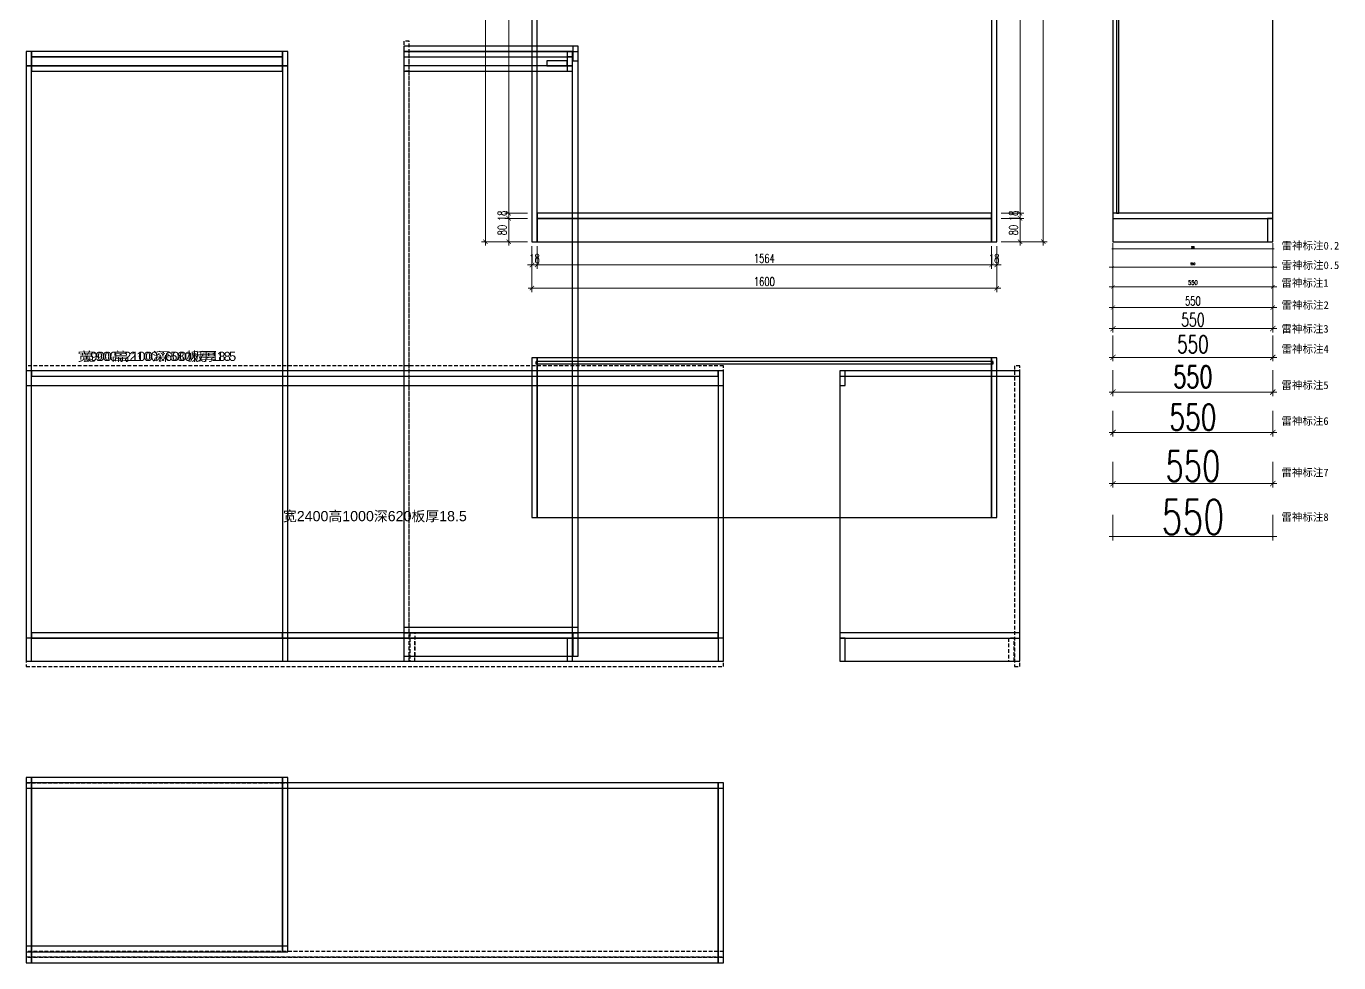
# Model space of a CAD drawing. Header units: millimetres. Extents: x 0 to 4518, y -1038 to 4047.
# Drawn here: x 0 to 4518, y -1038 to 2187 of the extents above; entities that cross this region are included whole.
import ezdxf
from ezdxf.enums import TextEntityAlignment as Align

# ---------------------------------------------------------------- set-up
doc = ezdxf.new("R2010")
doc.units = ezdxf.units.MM
doc.linetypes.add('DASHED', pattern=[19.05, 12.7, -6.35])
doc.linetypes.add('HIDDEN', pattern=[0.375, 0.25, -0.125])
for name, color, linetype in [('0-柜体文字', 1, 'Continuous'), ('0-柜体结构', 1, 'Continuous'), ('0-柜体虚线', 1, 'DASHED'), ('0-柜体辅助图', 1, 'Continuous'), ('0-标注', 7, 'Continuous'), ('S-DIM', 7, 'Continuous'), ('五金虚线', 8, 'Continuous'), ('柜体结构', 7, 'Continuous')]:
    doc.layers.add(name, color=color, linetype=linetype)
doc.styles.add('DIMTEXT', font='simplex.shx', dxfattribs={"width": 0.7, "bigfont": 'gbcbig.shx'})
doc.styles.get("Standard").update_dxf_attribs({"font": 'arial.ttf'})
doc.dimstyles.new('雷神标注0.2', dxfattribs={"dimscale": 5, "dimtxt": 1, "dimasz": 0.2, "dimexe": 0.9, "dimexo": 1, "dimgap": 0.5, "dimtad": 1, "dimdec": 0, "dimzin": 13, "dimdsep": 46, "dimtxsty": 'DIMTEXT', "dimblk1": 'ARCHTICK', "dimblk2": 'ARCHTICK', "dimsah": 1, "dimcen": 2, "dimdle": 0.9, "dimclrd": 1, "dimclre": 1, "dimclrt": 1, "dimadec": 1, "dimazin": 0, "dimtfac": 1, "dimtdec": 0, "dimtix": 1, "dimtmove": 1, "dimatfit": 3, "dimfxl": 5, "dimfxlon": 1, "dimtolj": 1, "dimtzin": 13, "dimlwd": 5, "dimlwe": 5, "dimarcsym": 0})
doc.dimstyles.new('雷神标注0.5', dxfattribs={"dimscale": 15, "dimtxt": 0.5, "dimasz": 0.5, "dimexe": 0.9, "dimexo": 1, "dimgap": 0.5, "dimtad": 1, "dimdec": 0, "dimzin": 13, "dimdsep": 46, "dimtxsty": 'DIMTEXT', "dimblk1": 'ARCHTICK', "dimblk2": 'ARCHTICK', "dimsah": 1, "dimcen": 2, "dimdle": 0.9, "dimclrd": 1, "dimclre": 1, "dimclrt": 1, "dimadec": 1, "dimazin": 0, "dimtfac": 1, "dimtdec": 0, "dimtix": 1, "dimtmove": 1, "dimatfit": 3, "dimfxl": 5, "dimfxlon": 1, "dimtolj": 1, "dimtzin": 13, "dimlwd": 5, "dimlwe": 5, "dimarcsym": 0})
doc.dimstyles.new('雷神标注1', dxfattribs={"dimscale": 15, "dimtxt": 1, "dimasz": 0.8, "dimexe": 0.9, "dimexo": 1, "dimgap": 0.5, "dimtad": 1, "dimtoh": 1, "dimdec": 0, "dimzin": 13, "dimdsep": 46, "dimtxsty": 'DIMTEXT', "dimblk1": 'ARCHTICK', "dimblk2": 'ARCHTICK', "dimsah": 1, "dimcen": 2, "dimdle": 0.9, "dimclrd": 1, "dimclre": 1, "dimclrt": 1, "dimadec": 1, "dimazin": 0, "dimtfac": 1, "dimtdec": 0, "dimtmove": 1, "dimatfit": 3, "dimfxl": 5, "dimfxlon": 1, "dimtolj": 1, "dimtzin": 13, "dimlwd": 5, "dimlwe": 5, "dimarcsym": 0})
doc.dimstyles.new('雷神标注2', dxfattribs={"dimscale": 15, "dimtxt": 2, "dimasz": 1, "dimexe": 0.9, "dimexo": 1, "dimgap": 0.5, "dimtad": 1, "dimdec": 0, "dimzin": 13, "dimdsep": 46, "dimtxsty": 'DIMTEXT', "dimblk1": 'ARCHTICK', "dimblk2": 'ARCHTICK', "dimsah": 1, "dimcen": 2, "dimdle": 0.9, "dimclrd": 1, "dimclre": 1, "dimclrt": 1, "dimadec": 1, "dimazin": 0, "dimtfac": 1, "dimtdec": 0, "dimtix": 1, "dimtmove": 1, "dimatfit": 3, "dimfxl": 5, "dimfxlon": 1, "dimtolj": 1, "dimtzin": 13, "dimlwd": 5, "dimlwe": 5, "dimarcsym": 0})
doc.dimstyles.new('雷神标注3', dxfattribs={"dimscale": 15, "dimtxt": 3, "dimasz": 1.2, "dimexe": 0.9, "dimexo": 1, "dimgap": 0.5, "dimtad": 1, "dimdec": 0, "dimzin": 13, "dimdsep": 46, "dimtxsty": 'DIMTEXT', "dimblk1": 'ARCHTICK', "dimblk2": 'ARCHTICK', "dimsah": 1, "dimcen": 2, "dimdle": 0.9, "dimclrd": 1, "dimclre": 1, "dimclrt": 1, "dimadec": 1, "dimazin": 0, "dimtfac": 1, "dimtdec": 0, "dimtix": 1, "dimtmove": 1, "dimatfit": 3, "dimfxl": 5, "dimfxlon": 1, "dimtolj": 1, "dimtzin": 13, "dimlwd": 5, "dimlwe": 5, "dimarcsym": 0})
doc.dimstyles.new('雷神标注4', dxfattribs={"dimscale": 15, "dimtxt": 4, "dimasz": 1.2, "dimexe": 0.9, "dimexo": 1, "dimgap": 1, "dimtad": 1, "dimtoh": 1, "dimdec": 0, "dimzin": 13, "dimdsep": 46, "dimtxsty": 'DIMTEXT', "dimblk1": 'ARCHTICK', "dimblk2": 'ARCHTICK', "dimsah": 1, "dimcen": 2, "dimdle": 0.9, "dimclrd": 1, "dimclre": 1, "dimclrt": 1, "dimadec": 1, "dimazin": 0, "dimtfac": 1, "dimtdec": 0, "dimtmove": 2, "dimatfit": 3, "dimfxl": 5, "dimfxlon": 1, "dimtolj": 1, "dimtzin": 13, "dimlwd": 5, "dimlwe": 5, "dimarcsym": 1})
doc.dimstyles.new('雷神标注5', dxfattribs={"dimscale": 15, "dimtxt": 5, "dimasz": 1.2, "dimexe": 0.9, "dimexo": 1, "dimgap": 1, "dimtad": 1, "dimtoh": 1, "dimdec": 0, "dimzin": 13, "dimdsep": 46, "dimtxsty": 'DIMTEXT', "dimblk1": 'ARCHTICK', "dimblk2": 'ARCHTICK', "dimsah": 1, "dimcen": 2, "dimdle": 0.9, "dimclrd": 1, "dimclre": 1, "dimclrt": 1, "dimadec": 1, "dimazin": 0, "dimtfac": 1, "dimtdec": 0, "dimtmove": 2, "dimatfit": 3, "dimfxl": 5, "dimfxlon": 1, "dimtolj": 1, "dimtzin": 13, "dimlwd": 5, "dimlwe": 5, "dimarcsym": 1})
doc.dimstyles.new('雷神标注6', dxfattribs={"dimscale": 15, "dimtxt": 6, "dimasz": 1.2, "dimexe": 0.9, "dimexo": 1, "dimgap": 0.5, "dimtad": 1, "dimtoh": 1, "dimdec": 0, "dimzin": 13, "dimdsep": 46, "dimtxsty": 'DIMTEXT', "dimblk1": 'ARCHTICK', "dimblk2": 'ARCHTICK', "dimsah": 1, "dimcen": 2, "dimdle": 0.9, "dimclrd": 1, "dimclre": 1, "dimclrt": 1, "dimadec": 1, "dimazin": 0, "dimtfac": 1, "dimtdec": 0, "dimtmove": 1, "dimatfit": 3, "dimfxl": 5, "dimfxlon": 1, "dimtolj": 1, "dimtzin": 13, "dimlwd": 5, "dimlwe": 5, "dimarcsym": 0})
doc.dimstyles.new('雷神标注7', dxfattribs={"dimscale": 15, "dimtxt": 7, "dimasz": 1.2, "dimexe": 0.9, "dimexo": 1, "dimgap": 0.5, "dimtad": 1, "dimdec": 0, "dimzin": 13, "dimdsep": 46, "dimtxsty": 'DIMTEXT', "dimblk1": 'ARCHTICK', "dimblk2": 'ARCHTICK', "dimsah": 1, "dimcen": 2, "dimdle": 0.9, "dimclrd": 1, "dimclre": 1, "dimclrt": 1, "dimadec": 1, "dimazin": 0, "dimtfac": 1, "dimtdec": 0, "dimtix": 1, "dimtmove": 1, "dimatfit": 3, "dimfxl": 5, "dimfxlon": 1, "dimtolj": 1, "dimtzin": 13, "dimlwd": 5, "dimlwe": 5, "dimarcsym": 0})
doc.dimstyles.new('雷神标注8', dxfattribs={"dimscale": 15, "dimtxt": 8, "dimasz": 0.3, "dimexe": 0.9, "dimexo": 1, "dimgap": 0.5, "dimtad": 1, "dimdec": 0, "dimzin": 13, "dimdsep": 46, "dimtxsty": 'DIMTEXT', "dimblk1": 'ARCHTICK', "dimblk2": 'ARCHTICK', "dimsah": 1, "dimcen": 2, "dimdle": 0.9, "dimclrd": 1, "dimclre": 1, "dimclrt": 1, "dimadec": 1, "dimazin": 0, "dimtfac": 1, "dimtdec": 0, "dimtix": 1, "dimtmove": 1, "dimatfit": 3, "dimfxl": 5, "dimfxlon": 1, "dimtolj": 1, "dimtzin": 13, "dimlwd": 5, "dimlwe": 5, "dimarcsym": 0})

# ---------------------------------------------------------------- blocks, each defined once
blk = doc.blocks.new('_ARCHTICK')
at = {"color": 0, "linetype": 'ByBlock', "const_width": 0.15}
blk.add_lwpolyline([(-0.5, -0.5), (0.5, 0.5)], dxfattribs=at)
blk = doc.blocks.new('*D3')
at = {"layer": 'Defpoints', "color": 0, "transparency": 16777216}
for p in [(3740.6, 1444.9), (4290.6, 1444.9), (4290.6, 1420.6)]:
    blk.add_point(p, dxfattribs=at)
at = {"layer": 'S-DIM', "color": 1, "lineweight": 5, "transparency": 16777216}
for p, q in [((3736.1, 1420.6), (4295.1, 1420.6)), ((3740.6, 1439.9), (3740.6, 1416.1)), ((4290.6, 1439.9), (4290.6, 1416.1))]:
    blk.add_line(p, q, dxfattribs=at)
at = {"layer": 'S-DIM', "color": 1, "lineweight": 5, "transparency": 16777216, "rotation": 180}
blk.add_blockref('_ARCHTICK', (3740.6, 1420.6), dxfattribs=at)
at = {"layer": 'S-DIM', "color": 1, "lineweight": 5, "transparency": 16777216}
blk.add_blockref('_ARCHTICK', (4290.6, 1420.6), dxfattribs=at)
at = {"layer": 'S-DIM', "color": 1, "transparency": 16777216, "insert": (4015.6, 1425.6), "char_height": 5, "attachment_point": 5, "style": 'DIMTEXT'}
blk.add_mtext('\\A1;550', dxfattribs=at)
blk = doc.blocks.new('*D4')
at = {"layer": 'Defpoints', "color": 0, "transparency": 16777216}
for p in [(3740.6, 1444.9), (4290.6, 1444.9), (4290.6, 1357.5)]:
    blk.add_point(p, dxfattribs=at)
at = {"layer": 'S-DIM', "color": 1, "lineweight": 5, "transparency": 16777216}
for p, q in [((3740.6, 1429.9), (3740.6, 1344)), ((4290.6, 1429.9), (4290.6, 1344)), ((3727.1, 1357.5), (4304.1, 1357.5))]:
    blk.add_line(p, q, dxfattribs=at)
at = {"layer": 'S-DIM', "color": 1, "lineweight": 5, "transparency": 16777216, "xscale": 7.5, "yscale": 7.5, "zscale": 7.5, "rotation": 180}
blk.add_blockref('_ARCHTICK', (3740.6, 1357.5), dxfattribs=at)
at = {"layer": 'S-DIM', "color": 1, "lineweight": 5, "transparency": 16777216, "xscale": 7.5, "yscale": 7.5, "zscale": 7.5}
blk.add_blockref('_ARCHTICK', (4290.6, 1357.5), dxfattribs=at)
at = {"layer": 'S-DIM', "color": 1, "transparency": 16777216, "insert": (4015.6, 1368.7), "char_height": 7.5, "attachment_point": 5, "style": 'DIMTEXT'}
blk.add_mtext('\\A1;550', dxfattribs=at)
blk = doc.blocks.new('*D5')
at = {"layer": 'Defpoints', "color": 0, "transparency": 16777216}
for p in [(3740.6, 1444.9), (4290.6, 1444.9), (4290.6, 1289.3)]:
    blk.add_point(p, dxfattribs=at)
at = {"layer": 'S-DIM', "color": 1, "lineweight": 5, "transparency": 16777216}
for p, q in [((3740.6, 1364.3), (3740.6, 1275.8)), ((4290.6, 1364.3), (4290.6, 1275.8)), ((3727.1, 1289.3), (4304.1, 1289.3))]:
    blk.add_line(p, q, dxfattribs=at)
at = {"layer": 'S-DIM', "color": 1, "lineweight": 5, "transparency": 16777216, "xscale": 12, "yscale": 12, "zscale": 12, "rotation": 180}
blk.add_blockref('_ARCHTICK', (3740.6, 1289.3), dxfattribs=at)
at = {"layer": 'S-DIM', "color": 1, "lineweight": 5, "transparency": 16777216, "xscale": 12, "yscale": 12, "zscale": 12}
blk.add_blockref('_ARCHTICK', (4290.6, 1289.3), dxfattribs=at)
at = {"layer": 'S-DIM', "color": 1, "transparency": 16777216, "insert": (4015.6, 1304.3), "char_height": 15, "attachment_point": 5, "style": 'DIMTEXT'}
blk.add_mtext('\\A1;550', dxfattribs=at)
blk = doc.blocks.new('*D6')
at = {"layer": 'Defpoints', "color": 0, "transparency": 16777216}
for p in [(3740.6, 1444.9), (4290.6, 1444.9), (4290.6, 1218.2)]:
    blk.add_point(p, dxfattribs=at)
at = {"layer": 'S-DIM', "color": 1, "lineweight": 5, "transparency": 16777216}
for p, q in [((3740.6, 1293.2), (3740.6, 1204.7)), ((4290.6, 1293.2), (4290.6, 1204.7)), ((3727.1, 1218.2), (4304.1, 1218.2))]:
    blk.add_line(p, q, dxfattribs=at)
at = {"layer": 'S-DIM', "color": 1, "lineweight": 5, "transparency": 16777216, "xscale": 15, "yscale": 15, "zscale": 15, "rotation": 180}
blk.add_blockref('_ARCHTICK', (3740.6, 1218.2), dxfattribs=at)
at = {"layer": 'S-DIM', "color": 1, "lineweight": 5, "transparency": 16777216, "xscale": 15, "yscale": 15, "zscale": 15}
blk.add_blockref('_ARCHTICK', (4290.6, 1218.2), dxfattribs=at)
at = {"layer": 'S-DIM', "color": 1, "transparency": 16777216, "insert": (4015.6, 1240.7), "char_height": 30, "attachment_point": 5, "style": 'DIMTEXT'}
blk.add_mtext('\\A1;550', dxfattribs=at)
blk = doc.blocks.new('*D7')
at = {"layer": 'Defpoints', "color": 0, "transparency": 16777216}
for p in [(3740.6, 1444.9), (4290.6, 1444.9), (4290.6, 1145.8)]:
    blk.add_point(p, dxfattribs=at)
at = {"layer": 'S-DIM', "color": 1, "lineweight": 5, "transparency": 16777216}
for p, q in [((3740.6, 1220.8), (3740.6, 1132.3)), ((4290.6, 1220.8), (4290.6, 1132.3)), ((3727.1, 1145.8), (4304.1, 1145.8))]:
    blk.add_line(p, q, dxfattribs=at)
at = {"layer": 'S-DIM', "color": 1, "lineweight": 5, "transparency": 16777216, "xscale": 17.99999999999999, "yscale": 17.99999999999999, "zscale": 17.99999999999999, "rotation": 180}
blk.add_blockref('_ARCHTICK', (3740.6, 1145.8), dxfattribs=at)
at = {"layer": 'S-DIM', "color": 1, "lineweight": 5, "transparency": 16777216, "xscale": 17.99999999999999, "yscale": 17.99999999999999, "zscale": 17.99999999999999}
blk.add_blockref('_ARCHTICK', (4290.6, 1145.8), dxfattribs=at)
at = {"layer": 'S-DIM', "color": 1, "transparency": 16777216, "insert": (4015.6, 1175.8), "char_height": 45, "attachment_point": 5, "style": 'DIMTEXT'}
blk.add_mtext('\\A1;550', dxfattribs=at)
blk = doc.blocks.new('*D8')
at = {"layer": 'Defpoints', "color": 0, "transparency": 16777216}
for p in [(3740.6, 1444.9), (4290.6, 1444.9), (4290.6, 1046.6)]:
    blk.add_point(p, dxfattribs=at)
at = {"layer": 'S-DIM', "color": 1, "lineweight": 5, "transparency": 16777216}
for p, q in [((3740.6, 1121.6), (3740.6, 1033.1)), ((4290.6, 1121.6), (4290.6, 1033.1)), ((3727.1, 1046.6), (4304.1, 1046.6))]:
    blk.add_line(p, q, dxfattribs=at)
at = {"layer": 'S-DIM', "color": 1, "lineweight": 5, "transparency": 16777216, "xscale": 17.99999999999999, "yscale": 17.99999999999999, "zscale": 17.99999999999999, "rotation": 180}
blk.add_blockref('_ARCHTICK', (3740.6, 1046.6), dxfattribs=at)
at = {"layer": 'S-DIM', "color": 1, "lineweight": 5, "transparency": 16777216, "xscale": 17.99999999999999, "yscale": 17.99999999999999, "zscale": 17.99999999999999}
blk.add_blockref('_ARCHTICK', (4290.6, 1046.6), dxfattribs=at)
at = {"layer": 'S-DIM', "color": 1, "transparency": 16777216, "insert": (4015.6, 1091.6), "char_height": 60, "attachment_point": 5, "style": 'DIMTEXT'}
blk.add_mtext('\\A1;550', dxfattribs=at)
blk = doc.blocks.new('*D9')
at = {"layer": 'Defpoints', "color": 0, "transparency": 16777216}
for p in [(3740.6, 1444.9), (4290.6, 1444.9), (4290.6, 927.1)]:
    blk.add_point(p, dxfattribs=at)
at = {"layer": 'S-DIM', "color": 1, "lineweight": 5, "transparency": 16777216}
for p, q in [((3740.6, 1002.1), (3740.6, 913.6)), ((4290.6, 1002.1), (4290.6, 913.6)), ((3727.1, 927.1), (4304.1, 927.1))]:
    blk.add_line(p, q, dxfattribs=at)
at = {"layer": 'S-DIM', "color": 1, "lineweight": 5, "transparency": 16777216, "xscale": 17.99999999999999, "yscale": 17.99999999999999, "zscale": 17.99999999999999, "rotation": 180}
blk.add_blockref('_ARCHTICK', (3740.6, 927.1), dxfattribs=at)
at = {"layer": 'S-DIM', "color": 1, "lineweight": 5, "transparency": 16777216, "xscale": 17.99999999999999, "yscale": 17.99999999999999, "zscale": 17.99999999999999}
blk.add_blockref('_ARCHTICK', (4290.6, 927.1), dxfattribs=at)
at = {"layer": 'S-DIM', "color": 1, "transparency": 16777216, "insert": (4015.6, 979.6), "char_height": 75, "attachment_point": 5, "style": 'DIMTEXT'}
blk.add_mtext('\\A1;550', dxfattribs=at)
blk = doc.blocks.new('*D10')
at = {"layer": 'Defpoints', "color": 0, "transparency": 16777216}
for p in [(3740.6, 1444.9), (4290.6, 1444.9), (4290.6, 788)]:
    blk.add_point(p, dxfattribs=at)
at = {"layer": 'S-DIM', "color": 1, "lineweight": 5, "transparency": 16777216}
for p, q in [((3740.6, 863), (3740.6, 774.5)), ((4290.6, 863), (4290.6, 774.5)), ((3727.1, 788), (4304.1, 788))]:
    blk.add_line(p, q, dxfattribs=at)
at = {"layer": 'S-DIM', "color": 1, "lineweight": 5, "transparency": 16777216, "xscale": 17.99999999999999, "yscale": 17.99999999999999, "zscale": 17.99999999999999, "rotation": 180}
blk.add_blockref('_ARCHTICK', (3740.6, 788), dxfattribs=at)
at = {"layer": 'S-DIM', "color": 1, "lineweight": 5, "transparency": 16777216, "xscale": 17.99999999999999, "yscale": 17.99999999999999, "zscale": 17.99999999999999}
blk.add_blockref('_ARCHTICK', (4290.6, 788), dxfattribs=at)
at = {"layer": 'S-DIM', "color": 1, "transparency": 16777216, "insert": (4015.6, 840.5), "char_height": 90, "attachment_point": 5, "style": 'DIMTEXT'}
blk.add_mtext('\\A1;550', dxfattribs=at)
blk = doc.blocks.new('*D11')
at = {"layer": 'Defpoints', "color": 0, "transparency": 16777216}
for p in [(3740.6, 1444.9), (4290.6, 1444.9), (4290.6, 611.9)]:
    blk.add_point(p, dxfattribs=at)
at = {"layer": 'S-DIM', "color": 1, "lineweight": 5, "transparency": 16777216}
for p, q in [((3740.6, 686.9), (3740.6, 598.4)), ((4290.6, 686.9), (4290.6, 598.4)), ((3727.1, 611.9), (4304.1, 611.9))]:
    blk.add_line(p, q, dxfattribs=at)
at = {"layer": 'S-DIM', "color": 1, "lineweight": 5, "transparency": 16777216, "xscale": 17.99999999999999, "yscale": 17.99999999999999, "zscale": 17.99999999999999, "rotation": 180}
blk.add_blockref('_ARCHTICK', (3740.6, 611.9), dxfattribs=at)
at = {"layer": 'S-DIM', "color": 1, "lineweight": 5, "transparency": 16777216, "xscale": 17.99999999999999, "yscale": 17.99999999999999, "zscale": 17.99999999999999}
blk.add_blockref('_ARCHTICK', (4290.6, 611.9), dxfattribs=at)
at = {"layer": 'S-DIM', "color": 1, "transparency": 16777216, "insert": (4015.6, 671.9), "char_height": 105, "attachment_point": 5, "style": 'DIMTEXT'}
blk.add_mtext('\\A1;550', dxfattribs=at)
blk = doc.blocks.new('*D12')
at = {"layer": 'Defpoints', "color": 0, "transparency": 16777216}
for p in [(3740.6, 1444.9), (4290.6, 1444.9), (4290.6, 429.4)]:
    blk.add_point(p, dxfattribs=at)
at = {"layer": 'S-DIM', "color": 1, "lineweight": 5, "transparency": 16777216}
for p, q in [((3740.6, 504.4), (3740.6, 415.9)), ((4290.6, 504.4), (4290.6, 415.9)), ((3727.1, 429.4), (4304.1, 429.4))]:
    blk.add_line(p, q, dxfattribs=at)
at = {"layer": 'S-DIM', "color": 1, "lineweight": 5, "transparency": 16777216, "xscale": 4.5, "yscale": 4.5, "zscale": 4.5, "rotation": 180}
blk.add_blockref('_ARCHTICK', (3740.6, 429.4), dxfattribs=at)
at = {"layer": 'S-DIM', "color": 1, "lineweight": 5, "transparency": 16777216, "xscale": 4.5, "yscale": 4.5, "zscale": 4.5}
blk.add_blockref('_ARCHTICK', (4290.6, 429.4), dxfattribs=at)
at = {"layer": 'S-DIM', "color": 1, "transparency": 16777216, "insert": (4015.6, 496.9), "char_height": 120, "attachment_point": 5, "style": 'DIMTEXT'}
blk.add_mtext('\\A1;550', dxfattribs=at)
blk = doc.blocks.new('*D13')
at = {"layer": '0-标注', "color": 1, "lineweight": 5, "transparency": 16777216}
for p, q in [((1740.6, 1429.9), (1740.6, 1351.4)), ((1758.6, 1429.9), (1758.6, 1351.4)), ((1740.6, 1364.9), (1725.6, 1364.9)), ((1740.6, 1364.9), (1758.6, 1364.9)), ((1758.6, 1364.9), (1773.6, 1364.9))]:
    blk.add_line(p, q, dxfattribs=at)
at = {"layer": 'Defpoints', "color": 0, "transparency": 16777216}
for p in [(1740.6, 1444.9), (1758.6, 1444.9), (1758.6, 1364.9)]:
    blk.add_point(p, dxfattribs=at)
at = {"layer": '0-标注', "color": 1, "lineweight": 5, "transparency": 16777216, "xscale": 15, "yscale": 15, "zscale": 15}
blk.add_blockref('_ARCHTICK', (1740.6, 1364.9), dxfattribs=at)
at = {"layer": '0-标注', "color": 1, "lineweight": 5, "transparency": 16777216, "xscale": 15, "yscale": 15, "zscale": 15, "rotation": 180}
blk.add_blockref('_ARCHTICK', (1758.6, 1364.9), dxfattribs=at)
at = {"layer": '0-标注', "color": 1, "transparency": 16777216, "insert": (1749.6, 1387.4), "char_height": 30, "attachment_point": 5, "style": 'DIMTEXT'}
blk.add_mtext('\\A1;18', dxfattribs=at)
blk = doc.blocks.new('*D14')
at = {"layer": '0-标注', "color": 1, "lineweight": 5, "transparency": 16777216}
for p, q in [((1758.6, 1429.9), (1758.6, 1351.4)), ((3322.6, 1429.9), (3322.6, 1351.4)), ((1745.1, 1364.9), (3336.1, 1364.9))]:
    blk.add_line(p, q, dxfattribs=at)
at = {"layer": 'Defpoints', "color": 0, "transparency": 16777216}
for p in [(1758.6, 1444.9), (3322.6, 1444.9), (3322.6, 1364.9)]:
    blk.add_point(p, dxfattribs=at)
at = {"layer": '0-标注', "color": 1, "lineweight": 5, "transparency": 16777216, "xscale": 15, "yscale": 15, "zscale": 15, "rotation": 180}
blk.add_blockref('_ARCHTICK', (1758.6, 1364.9), dxfattribs=at)
at = {"layer": '0-标注', "color": 1, "lineweight": 5, "transparency": 16777216, "xscale": 15, "yscale": 15, "zscale": 15}
blk.add_blockref('_ARCHTICK', (3322.6, 1364.9), dxfattribs=at)
at = {"layer": '0-标注', "color": 1, "transparency": 16777216, "insert": (2540.6, 1387.4), "char_height": 30, "attachment_point": 5, "style": 'DIMTEXT'}
blk.add_mtext('\\A1;1564', dxfattribs=at)
blk = doc.blocks.new('*D15')
at = {"layer": '0-标注', "color": 1, "lineweight": 5, "transparency": 16777216}
for p, q in [((3322.6, 1429.9), (3322.6, 1351.4)), ((3340.6, 1429.9), (3340.6, 1351.4)), ((3322.6, 1364.9), (3307.6, 1364.9)), ((3322.6, 1364.9), (3340.6, 1364.9)), ((3340.6, 1364.9), (3355.6, 1364.9))]:
    blk.add_line(p, q, dxfattribs=at)
at = {"layer": 'Defpoints', "color": 0, "transparency": 16777216}
for p in [(3322.6, 1444.9), (3340.6, 1444.9), (3340.6, 1364.9)]:
    blk.add_point(p, dxfattribs=at)
at = {"layer": '0-标注', "color": 1, "lineweight": 5, "transparency": 16777216, "xscale": 15, "yscale": 15, "zscale": 15}
blk.add_blockref('_ARCHTICK', (3322.6, 1364.9), dxfattribs=at)
at = {"layer": '0-标注', "color": 1, "lineweight": 5, "transparency": 16777216, "xscale": 15, "yscale": 15, "zscale": 15, "rotation": 180}
blk.add_blockref('_ARCHTICK', (3340.6, 1364.9), dxfattribs=at)
at = {"layer": '0-标注', "color": 1, "transparency": 16777216, "insert": (3331.6, 1387.4), "char_height": 30, "attachment_point": 5, "style": 'DIMTEXT'}
blk.add_mtext('\\A1;18', dxfattribs=at)
blk = doc.blocks.new('*D16')
at = {"layer": '0-标注', "color": 1, "lineweight": 5, "transparency": 16777216}
for p, q in [((1740.6, 1359.9), (1740.6, 1271.4)), ((3340.6, 1359.9), (3340.6, 1271.4)), ((1727.1, 1284.9), (3354.1, 1284.9))]:
    blk.add_line(p, q, dxfattribs=at)
at = {"layer": 'Defpoints', "color": 0, "transparency": 16777216}
for p in [(1740.6, 1444.9), (3340.6, 1444.9), (3340.6, 1284.9)]:
    blk.add_point(p, dxfattribs=at)
at = {"layer": '0-标注', "color": 1, "lineweight": 5, "transparency": 16777216, "xscale": 15, "yscale": 15, "zscale": 15, "rotation": 180}
blk.add_blockref('_ARCHTICK', (1740.6, 1284.9), dxfattribs=at)
at = {"layer": '0-标注', "color": 1, "lineweight": 5, "transparency": 16777216, "xscale": 15, "yscale": 15, "zscale": 15}
blk.add_blockref('_ARCHTICK', (3340.6, 1284.9), dxfattribs=at)
at = {"layer": '0-标注', "color": 1, "transparency": 16777216, "insert": (2540.6, 1307.4), "char_height": 30, "attachment_point": 5, "style": 'DIMTEXT'}
blk.add_mtext('\\A1;1600', dxfattribs=at)
blk = doc.blocks.new('*D17')
at = {"layer": '0-标注', "color": 1, "lineweight": 5, "transparency": 16777216}
for p, q in [((1660.6, 1431.4), (1660.6, 1538.4)), ((1725.6, 1524.9), (1647.1, 1524.9)), ((1725.6, 1444.9), (1647.1, 1444.9))]:
    blk.add_line(p, q, dxfattribs=at)
at = {"layer": 'Defpoints', "color": 0, "transparency": 16777216}
for p in [(1660.6, 1524.9), (1740.6, 1524.9), (1740.6, 1444.9)]:
    blk.add_point(p, dxfattribs=at)
at = {"layer": '0-标注', "color": 1, "lineweight": 5, "transparency": 16777216, "xscale": 15, "yscale": 15, "zscale": 15}
for p, rotation in [((1660.6, 1524.9), 90), ((1660.6, 1444.9), 270)]:
    blk.add_blockref('_ARCHTICK', p, dxfattribs=dict(at, rotation=rotation))
at = {"layer": '0-标注', "color": 1, "transparency": 16777216, "insert": (1638.1, 1484.9), "char_height": 30, "attachment_point": 5, "rotation": 90, "style": 'DIMTEXT'}
blk.add_mtext('\\A1;80', dxfattribs=at)
blk = doc.blocks.new('*D18')
at = {"layer": '0-标注', "color": 1, "lineweight": 5, "transparency": 16777216}
for p, q in [((1725.6, 1542.9), (1647.1, 1542.9)), ((1660.6, 1542.9), (1660.6, 1557.9)), ((1660.6, 1524.9), (1660.6, 1542.9)), ((1725.6, 1524.9), (1647.1, 1524.9)), ((1660.6, 1524.9), (1660.6, 1509.9))]:
    blk.add_line(p, q, dxfattribs=at)
at = {"layer": 'Defpoints', "color": 0, "transparency": 16777216}
for p in [(1660.6, 1542.9), (1740.6, 1542.9), (1740.6, 1524.9)]:
    blk.add_point(p, dxfattribs=at)
at = {"layer": '0-标注', "color": 1, "lineweight": 5, "transparency": 16777216, "xscale": 15, "yscale": 15, "zscale": 15}
for p, rotation in [((1660.6, 1542.9), 270), ((1660.6, 1524.9), 90)]:
    blk.add_blockref('_ARCHTICK', p, dxfattribs=dict(at, rotation=rotation))
at = {"layer": '0-标注', "color": 1, "transparency": 16777216, "insert": (1638.1, 1533.9), "char_height": 30, "attachment_point": 5, "rotation": 90, "style": 'DIMTEXT'}
blk.add_mtext('\\A1;18', dxfattribs=at)
blk = doc.blocks.new('*D19')
at = {"layer": '0-标注', "color": 1, "lineweight": 5, "transparency": 16777216}
for p, q in [((1725.6, 3776.9), (1647.1, 3776.9)), ((1660.6, 1529.4), (1660.6, 3790.4)), ((1725.6, 1542.9), (1647.1, 1542.9))]:
    blk.add_line(p, q, dxfattribs=at)
at = {"layer": 'Defpoints', "color": 0, "transparency": 16777216}
for p in [(1660.6, 3776.9), (1740.6, 3776.9), (1740.6, 1542.9)]:
    blk.add_point(p, dxfattribs=at)
at = {"layer": '0-标注', "color": 1, "lineweight": 5, "transparency": 16777216, "xscale": 15, "yscale": 15, "zscale": 15}
for p, rotation in [((1660.6, 3776.9), 90), ((1660.6, 1542.9), 270)]:
    blk.add_blockref('_ARCHTICK', p, dxfattribs=dict(at, rotation=rotation))
at = {"layer": '0-标注', "color": 1, "transparency": 16777216, "insert": (1638.1, 2659.9), "char_height": 30, "attachment_point": 5, "rotation": 90, "style": 'DIMTEXT'}
blk.add_mtext('\\A1;2234', dxfattribs=at)
blk = doc.blocks.new('*D22')
at = {"layer": '0-标注', "color": 1, "lineweight": 5, "transparency": 16777216}
for p, q in [((1655.6, 3844.9), (1567.1, 3844.9)), ((1580.6, 1431.4), (1580.6, 3858.4)), ((1655.6, 1444.9), (1567.1, 1444.9))]:
    blk.add_line(p, q, dxfattribs=at)
at = {"layer": 'Defpoints', "color": 0, "transparency": 16777216}
for p in [(1580.6, 3844.9), (1740.6, 3844.9), (1740.6, 1444.9)]:
    blk.add_point(p, dxfattribs=at)
at = {"layer": '0-标注', "color": 1, "lineweight": 5, "transparency": 16777216, "xscale": 15, "yscale": 15, "zscale": 15}
for p, rotation in [((1580.6, 3844.9), 90), ((1580.6, 1444.9), 270)]:
    blk.add_blockref('_ARCHTICK', p, dxfattribs=dict(at, rotation=rotation))
at = {"layer": '0-标注', "color": 1, "transparency": 16777216, "insert": (1558.1, 2644.9), "char_height": 30, "attachment_point": 5, "rotation": 90, "style": 'DIMTEXT'}
blk.add_mtext('\\A1;2400', dxfattribs=at)
blk = doc.blocks.new('*D27')
at = {"layer": '0-标注', "color": 1, "lineweight": 5, "transparency": 16777216}
for p, q in [((3420.6, 1431.4), (3420.6, 1538.4)), ((3355.6, 1524.9), (3434.1, 1524.9)), ((3355.6, 1444.9), (3434.1, 1444.9))]:
    blk.add_line(p, q, dxfattribs=at)
at = {"layer": 'Defpoints', "color": 0, "transparency": 16777216}
for p in [(3340.6, 1524.9), (3420.6, 1524.9), (3340.6, 1444.9)]:
    blk.add_point(p, dxfattribs=at)
at = {"layer": '0-标注', "color": 1, "lineweight": 5, "transparency": 16777216, "xscale": 15, "yscale": 15, "zscale": 15}
for p, rotation in [((3420.6, 1524.9), 90), ((3420.6, 1444.9), 270)]:
    blk.add_blockref('_ARCHTICK', p, dxfattribs=dict(at, rotation=rotation))
at = {"layer": '0-标注', "color": 1, "transparency": 16777216, "insert": (3398.1, 1484.9), "char_height": 30, "attachment_point": 5, "rotation": 90, "style": 'DIMTEXT'}
blk.add_mtext('\\A1;80', dxfattribs=at)
blk = doc.blocks.new('*D28')
at = {"layer": '0-标注', "color": 1, "lineweight": 5, "transparency": 16777216}
for p, q in [((3355.6, 1542.9), (3434.1, 1542.9)), ((3420.6, 1542.9), (3420.6, 1557.9)), ((3420.6, 1524.9), (3420.6, 1542.9)), ((3355.6, 1524.9), (3434.1, 1524.9)), ((3420.6, 1524.9), (3420.6, 1509.9))]:
    blk.add_line(p, q, dxfattribs=at)
at = {"layer": 'Defpoints', "color": 0, "transparency": 16777216}
for p in [(3340.6, 1542.9), (3420.6, 1542.9), (3340.6, 1524.9)]:
    blk.add_point(p, dxfattribs=at)
at = {"layer": '0-标注', "color": 1, "lineweight": 5, "transparency": 16777216, "xscale": 15, "yscale": 15, "zscale": 15}
for p, rotation in [((3420.6, 1542.9), 270), ((3420.6, 1524.9), 90)]:
    blk.add_blockref('_ARCHTICK', p, dxfattribs=dict(at, rotation=rotation))
at = {"layer": '0-标注', "color": 1, "transparency": 16777216, "insert": (3398.1, 1533.9), "char_height": 30, "attachment_point": 5, "rotation": 90, "style": 'DIMTEXT'}
blk.add_mtext('\\A1;18', dxfattribs=at)
blk = doc.blocks.new('*D29')
at = {"layer": '0-标注', "color": 1, "lineweight": 5, "transparency": 16777216}
for p, q in [((3355.6, 3776.9), (3434.1, 3776.9)), ((3420.6, 1529.4), (3420.6, 3790.4)), ((3355.6, 1542.9), (3434.1, 1542.9))]:
    blk.add_line(p, q, dxfattribs=at)
at = {"layer": 'Defpoints', "color": 0, "transparency": 16777216}
for p in [(3340.6, 3776.9), (3420.6, 3776.9), (3340.6, 1542.9)]:
    blk.add_point(p, dxfattribs=at)
at = {"layer": '0-标注', "color": 1, "lineweight": 5, "transparency": 16777216, "xscale": 15, "yscale": 15, "zscale": 15}
for p, rotation in [((3420.6, 3776.9), 90), ((3420.6, 1542.9), 270)]:
    blk.add_blockref('_ARCHTICK', p, dxfattribs=dict(at, rotation=rotation))
at = {"layer": '0-标注', "color": 1, "transparency": 16777216, "insert": (3398.1, 2659.9), "char_height": 30, "attachment_point": 5, "rotation": 90, "style": 'DIMTEXT'}
blk.add_mtext('\\A1;2234', dxfattribs=at)
blk = doc.blocks.new('*D32')
at = {"layer": '0-标注', "color": 1, "lineweight": 5, "transparency": 16777216}
for p, q in [((3425.6, 3844.9), (3514.1, 3844.9)), ((3500.6, 1431.4), (3500.6, 3858.4)), ((3425.6, 1444.9), (3514.1, 1444.9))]:
    blk.add_line(p, q, dxfattribs=at)
at = {"layer": 'Defpoints', "color": 0, "transparency": 16777216}
for p in [(3340.6, 3844.9), (3500.6, 3844.9), (3340.6, 1444.9)]:
    blk.add_point(p, dxfattribs=at)
at = {"layer": '0-标注', "color": 1, "lineweight": 5, "transparency": 16777216, "xscale": 15, "yscale": 15, "zscale": 15}
for p, rotation in [((3500.6, 3844.9), 90), ((3500.6, 1444.9), 270)]:
    blk.add_blockref('_ARCHTICK', p, dxfattribs=dict(at, rotation=rotation))
at = {"layer": '0-标注', "color": 1, "transparency": 16777216, "insert": (3478.1, 2644.9), "char_height": 30, "attachment_point": 5, "rotation": 90, "style": 'DIMTEXT'}
blk.add_mtext('\\A1;2400', dxfattribs=at)

msp = doc.modelspace()

# ---------------------------------------------------------------- linework, layer by layer
at = {"layer": '0-柜体结构'}
for points in [[(0, 0), (18.5, 0), (18.5, 2100), (0, 2100)], [(0, 2050), (900, 2050), (900, 2100), (0, 2100)], [(0, 0), (18, 0), (18, 2100), (0, 2100)], [(0, 0), (18, 0), (18, 2100), (0, 2100)], [(0, 0), (18, 0), (18, 2100), (0, 2100)], [(0, 2050), (900, 2050), (900, 2100), (0, 2100)], [(0, 2050), (900, 2050), (900, 2100), (0, 2100)], [(18, 2082), (882, 2082), (882, 2100), (18, 2100)], [(18, 2082), (882, 2082), (882, 2100), (18, 2100)], [(18, 2082), (882, 2082), (882, 2100), (18, 2100)], [(18, 2032), (882, 2032), (882, 2082), (18, 2082)], [(18, 2032), (882, 2032), (882, 2082), (18, 2082)], [(18, 2032), (882, 2032), (882, 2082), (18, 2082)], [(18.5, 2081.5), (881.5, 2081.5), (881.5, 2100), (18.5, 2100)], [(881.5, 0), (900, 0), (900, 2100), (881.5, 2100)], [(882, 0), (900, 0), (900, 2100), (882, 2100)], [(882, 0), (900, 0), (900, 2100), (882, 2100)], [(882, 0), (900, 0), (900, 2100), (882, 2100)], [(0, 0), (18, 0), (18, 2050), (0, 2050)], [(0, 0), (18, 0), (18, 2050), (0, 2050)], [(18, 2032), (882, 2032), (882, 2050), (18, 2050)], [(18, 2032), (882, 2032), (882, 2050), (18, 2050)], [(882, 0), (900, 0), (900, 2050), (882, 2050)], [(882, 0), (900, 0), (900, 2050), (882, 2050)], [(0, 0), (18.5, 0), (18.5, 1000), (0, 1000)], [(0, 950), (2400, 950), (2400, 1000), (0, 1000)], [(18.5, 981.5), (2381.5, 981.5), (2381.5, 1000), (18.5, 1000)], [(2381.5, 0), (2400, 0), (2400, 1000), (2381.5, 1000)], [(18, 80), (882, 80), (882, 98), (18, 98)], [(18, 80), (882, 80), (882, 98), (18, 98)], [(18, 80), (882, 80), (882, 98), (18, 98)], [(18, 80), (882, 80), (882, 98), (18, 98)], [(18, 80), (882, 80), (882, 98), (18, 98)], [(18.5, 80), (2381.5, 80), (2381.5, 98.5), (18.5, 98.5)], [(18.5, 80), (881.5, 80), (881.5, 98.5), (18.5, 98.5)], [(0, 0), (2400, 0), (2400, 80), (0, 80)], [(0, 0), (900, 0), (900, 80), (0, 80)], [(0, 0), (900, 0), (900, 80), (0, 80)], [(0, 0), (900, 0), (900, 80), (0, 80)], [(0, 0), (900, 0), (900, 80), (0, 80)], [(0, 0), (900, 0), (900, 80), (0, 80)], [(0, 0), (900, 0), (900, 80), (0, 80)]]:
    msp.add_lwpolyline(points, close=True, dxfattribs=at)
at = {"layer": '0-柜体虚线', "linetype": 'DASHED'}
for points in [[(1300, 0), (1318, 0), (1318, 2136), (1300, 2136)], [(1300, 80), (1318, 80), (1318, 2100), (1300, 2100)], [(1300, 80), (1318, 80), (1318, 2100), (1300, 2100)], [(1300, 80), (1318, 80), (1318, 2100), (1300, 2100)], [(1300, 98), (1318, 98), (1318, 2032), (1300, 2032)], [(1300, 98), (1318, 98), (1318, 2032), (1300, 2032)], [(0, -18), (2400, -18), (2400, 1018), (0, 1018)], [(2800, 0), (3420, 0), (3420, 1000), (2800, 1000)], [(3402, -18), (3420, -18), (3420, 1018), (3402, 1018)], [(1320, 18), (1338.5, 18), (1338.5, 98), (1320, 98)], [(0, 0), (2400, 0), (2400, 80), (0, 80)], [(1320, 0), (1338, 0), (1338, 80), (1320, 80)], [(1320, 0), (1338, 0), (1338, 80), (1320, 80)], [(1320, 0), (1338, 0), (1338, 80), (1320, 80)], [(1320, 0), (1338, 0), (1338, 80), (1320, 80)], [(1320, 0), (1338, 0), (1338, 80), (1320, 80)], [(3381.5, 0), (3400, 0), (3400, 80), (3381.5, 80)], [(0, -418), (900, -418), (900, -400), (0, -400)], [(18, -418), (882, -418), (882, -400), (18, -400)], [(18, -418), (882, -418), (882, -400), (18, -400)], [(18, -418), (882, -418), (882, -400), (18, -400)], [(18, -418), (882, -418), (882, -400), (18, -400)], [(18, -418), (882, -418), (882, -400), (18, -400)], [(18.5, -1038), (2381.5, -1038), (2381.5, -418), (18.5, -418)], [(0, -1018), (2400, -1018), (2400, -999.5), (0, -999.5)], [(0, -1038), (2400, -1038), (2400, -1020), (0, -1020)]]:
    msp.add_lwpolyline(points, close=True, dxfattribs=at)
at = {"layer": '0-柜体辅助图'}
for points in [[(1300, 18), (1900, 18), (1900, 2118), (1300, 2118)], [(1300, 2099.5), (1900, 2099.5), (1900, 2118), (1300, 2118)], [(1300, 0), (1880, 0), (1880, 2100), (1300, 2100)], [(1300, 2082), (1880, 2082), (1880, 2100), (1300, 2100)], [(1300, 0), (1880, 0), (1880, 2100), (1300, 2100)], [(1300, 2082), (1880, 2082), (1880, 2100), (1300, 2100)], [(1300, 0), (1880, 0), (1880, 2100), (1300, 2100)], [(1300, 2082), (1880, 2082), (1880, 2100), (1300, 2100)], [(1862, 2050), (1880, 2050), (1880, 2100), (1862, 2100)], [(1862, 2050), (1880, 2050), (1880, 2100), (1862, 2100)], [(1862, 2032), (1880, 2032), (1880, 2082), (1862, 2082)], [(1862, 2032), (1880, 2032), (1880, 2082), (1862, 2082)], [(1862, 2032), (1880, 2032), (1880, 2082), (1862, 2082)], [(1881.5, 2068), (1900, 2068), (1900, 2118), (1881.5, 2118)], [(1300, 0), (1880, 0), (1880, 2050), (1300, 2050)], [(1300, 2032), (1880, 2032), (1880, 2050), (1300, 2050)], [(1300, 0), (1880, 0), (1880, 2050), (1300, 2050)], [(1300, 2032), (1880, 2032), (1880, 2050), (1300, 2050)], [(1792, 2050), (1862, 2050), (1862, 2068), (1792, 2068)], [(2800, 0), (3420, 0), (3420, 1000), (2800, 1000)], [(2800, 981.5), (3420, 981.5), (3420, 1000), (2800, 1000)], [(2800, 950), (2818.5, 950), (2818.5, 1000), (2800, 1000)], [(1300, 98), (1900, 98), (1900, 116.5), (1300, 116.5)], [(1300, 80), (1880, 80), (1880, 98), (1300, 98)], [(1300, 80), (1880, 80), (1880, 98), (1300, 98)], [(1300, 80), (1880, 80), (1880, 98), (1300, 98)], [(1300, 80), (1880, 80), (1880, 98), (1300, 98)], [(1300, 80), (1880, 80), (1880, 98), (1300, 98)], [(1881.5, 18), (1900, 18), (1900, 98), (1881.5, 98)], [(2800, 80), (3420, 80), (3420, 98.5), (2800, 98.5)], [(1862, 0), (1880, 0), (1880, 80), (1862, 80)], [(1862, 0), (1880, 0), (1880, 80), (1862, 80)], [(1862, 0), (1880, 0), (1880, 80), (1862, 80)], [(1862, 0), (1880, 0), (1880, 80), (1862, 80)], [(1862, 0), (1880, 0), (1880, 80), (1862, 80)], [(2800, 0), (2818.5, 0), (2818.5, 80), (2800, 80)], [(0, -1000), (18.5, -1000), (18.5, -400), (0, -400)], [(0, -980), (18, -980), (18, -400), (0, -400)], [(0, -980), (18, -980), (18, -400), (0, -400)], [(0, -980), (18, -980), (18, -400), (0, -400)], [(0, -980), (18, -980), (18, -400), (0, -400)], [(0, -980), (18, -980), (18, -400), (0, -400)], [(18, -980), (882, -980), (882, -400), (18, -400)], [(18, -980), (882, -980), (882, -400), (18, -400)], [(18, -980), (882, -980), (882, -400), (18, -400)], [(18, -980), (882, -980), (882, -400), (18, -400)], [(18, -980), (882, -980), (882, -400), (18, -400)], [(18.5, -1000), (881.5, -1000), (881.5, -400), (18.5, -400)], [(881.5, -1000), (900, -1000), (900, -400), (881.5, -400)], [(882, -980), (900, -980), (900, -400), (882, -400)], [(882, -980), (900, -980), (900, -400), (882, -400)], [(882, -980), (900, -980), (900, -400), (882, -400)], [(882, -980), (900, -980), (900, -400), (882, -400)], [(882, -980), (900, -980), (900, -400), (882, -400)], [(0, -1038), (18.5, -1038), (18.5, -418), (0, -418)], [(0, -436.5), (2400, -436.5), (2400, -418), (0, -418)], [(0, -436.5), (2400, -436.5), (2400, -418), (0, -418)], [(18.5, -1038), (2381.5, -1038), (2381.5, -418), (18.5, -418)], [(2381.5, -1038), (2400, -1038), (2400, -418), (2381.5, -418)]]:
    msp.add_lwpolyline(points, close=True, dxfattribs=at)
at = {"layer": '五金虚线', "linetype": 'HIDDEN', "ltscale": 5}
for points in [[(3752.6, 1542.9), (3760.6, 1542.9), (3760.6, 3776.9), (3752.6, 3776.9)], [(3740.6, 1524.9), (4290.6, 1524.9), (4290.6, 1542.9), (3740.6, 1542.9)], [(4272.6, 1444.9), (4290.6, 1444.9), (4290.6, 1524.9), (4272.6, 1524.9)], [(1753.6, 1024.9), (3327.6, 1024.9), (3327.6, 1032.9), (1753.6, 1032.9)]]:
    msp.add_lwpolyline(points, close=True, dxfattribs=at)
at = {"layer": '柜体结构'}
for points in [[(1740.6, 1444.9), (1758.6, 1444.9), (1758.6, 3844.9), (1740.6, 3844.9)], [(3322.6, 1444.9), (3340.6, 1444.9), (3340.6, 3844.9), (3322.6, 3844.9)], [(3740.6, 1444.9), (4290.6, 1444.9), (4290.6, 3844.9), (3740.6, 3844.9)], [(1758.6, 1524.9), (3322.6, 1524.9), (3322.6, 1542.9), (1758.6, 1542.9)], [(1758.6, 1444.9), (3322.6, 1444.9), (3322.6, 1524.9), (1758.6, 1524.9)], [(1740.6, 494.9), (1758.6, 494.9), (1758.6, 1044.9), (1740.6, 1044.9)], [(1758.6, 494.9), (3322.6, 494.9), (3322.6, 1044.9), (1758.6, 1044.9)], [(3322.6, 494.9), (3340.6, 494.9), (3340.6, 1044.9), (3322.6, 1044.9)]]:
    msp.add_lwpolyline(points, close=True, dxfattribs=at)

# ---------------------------------------------------------------- texts
at = {"char_height": 26.46, "attachment_point": 1}
for s, insert in [('\\pt211.68;{\\fSimSun|b0|i0|c134|p2;雷神标注0.2}', (4321, 1444.5)), ('\\pt211.68;{\\fSimSun|b0|i0|c134|p2;雷神标注0.5}', (4321, 1377.2)), ('\\pt211.68;{\\fSimSun|b0|i0|c134|p2;雷神标注1}', (4320.4, 1316)), ('\\pt211.68;{\\fSimSun|b0|i0|c134|p2;雷神标注2}', (4321, 1239.8)), ('\\pt211.68;{\\fSimSun|b0|i0|c134|p2;雷神标注3}', (4320.4, 1158.2)), ('\\pt211.68;{\\fSimSun|b0|i0|c134|p2;雷神标注4}', (4321, 1088.6)), ('\\pt211.68;{\\fSimSun|b0|i0|c134|p2;雷神标注5}', (4320.4, 964.1)), ('\\pt211.68;{\\fSimSun|b0|i0|c134|p2;雷神标注6}', (4320.4, 840.6)), ('\\pt211.68;{\\fSimSun|b0|i0|c134|p2;雷神标注7}', (4320.4, 663.4)), ('\\pt211.68;{\\fSimSun|b0|i0|c134|p2;雷神标注8}', (4320.4, 509.8))]:
    msp.add_mtext_dynamic_manual_height_columns(s, width=246.692, gutter_width=6.25, heights=[0], dxfattribs=dict(at, insert=insert))
at = {"layer": '0-柜体文字'}
for s, height, p in [('宽900高2100深600板厚18.5', 31.5, (450, 1050)), ('宽900高2100深580板厚18', 31.5, (450, 1050)), ('宽900高2100深580板厚18', 31.5, (450, 1050)), ('宽900高2100深580板厚18', 31.5, (450, 1050)), ('宽900高2100深580板厚18', 31.5, (450, 1050)), ('宽900高2100深580板厚18', 31.5, (450, 1050)), ('宽2400高1000深620板厚18.5', 35, (1200, 500))]:
    msp.add_text(s, height=height, dxfattribs=at).set_placement(p, align=Align.MIDDLE_CENTER)

# ---------------------------------------------------------------- dimensions: what is measured, and where the dimension line sits
at = {"layer": '0-标注'}
for p1, p2, distance, picture, middle in [((1740.6, 1444.9), (1740.6, 3844.9), 160, '*D22', (1558.1, 2644.9)), ((3340.6, 1444.9), (3340.6, 3844.9), -160, '*D32', (3478.1, 2644.9)), ((1740.6, 1542.9), (1740.6, 3776.9), 80, '*D19', (1638.1, 2659.9)), ((3340.6, 1542.9), (3340.6, 3776.9), -80, '*D29', (3398.1, 2659.9)), ((1740.6, 1524.9), (1740.6, 1542.9), 80, '*D18', (1638.1, 1533.9)), ((1740.6, 1444.9), (1740.6, 1524.9), 80, '*D17', (1638.1, 1484.9)), ((3340.6, 1524.9), (3340.6, 1542.9), -80, '*D28', (3398.1, 1533.9)), ((3340.6, 1444.9), (3340.6, 1524.9), -80, '*D27', (3398.1, 1484.9)), ((1740.6, 1444.9), (1758.6, 1444.9), -80, '*D13', (1749.6, 1387.4)), ((1740.6, 1444.9), (3340.6, 1444.9), -160, '*D16', (2540.6, 1307.4)), ((1758.6, 1444.9), (3322.6, 1444.9), -80, '*D14', (2540.6, 1387.4)), ((3322.6, 1444.9), (3340.6, 1444.9), -80, '*D15', (3331.6, 1387.4))]:
    dim = msp.add_aligned_dim(p1=p1, p2=p2, distance=distance, dimstyle='雷神标注2', dxfattribs=at)
    dim.commit()
    dim.dimension.update_dxf_attribs({"geometry": picture, "text_midpoint": middle})
at = {"layer": 'S-DIM'}
for base, dimstyle, picture, middle in [((4290.6, 1357.5), '雷神标注0.5', '*D4', (4015.6, 1368.7)), ((4290.6, 1289.3), '雷神标注1', '*D5', (4015.6, 1304.3)), ((4290.6, 1218.2), '雷神标注2', '*D6', (4015.6, 1240.7)), ((4290.6, 1145.8), '雷神标注3', '*D7', (4015.6, 1175.8)), ((4290.6, 1046.6), '雷神标注4', '*D8', (4015.6, 1091.6)), ((4290.6, 927.1), '雷神标注5', '*D9', (4015.6, 979.6)), ((4290.6, 788), '雷神标注6', '*D10', (4015.6, 840.5)), ((4290.6, 611.9), '雷神标注7', '*D11', (4015.6, 671.9)), ((4290.6, 429.4), '雷神标注8', '*D12', (4015.6, 496.9)), ((4290.6, 1420.6), '雷神标注0.2', '*D3', (4015.6, 1425.6))]:
    dim = msp.add_linear_dim(base=base, p1=(3740.6, 1444.9), p2=(4290.6, 1444.9), dimstyle=dimstyle, dxfattribs=at)
    dim.commit()
    dim.dimension.update_dxf_attribs({"geometry": picture, "text_midpoint": middle})

doc.saveas('drawing.dxf')
